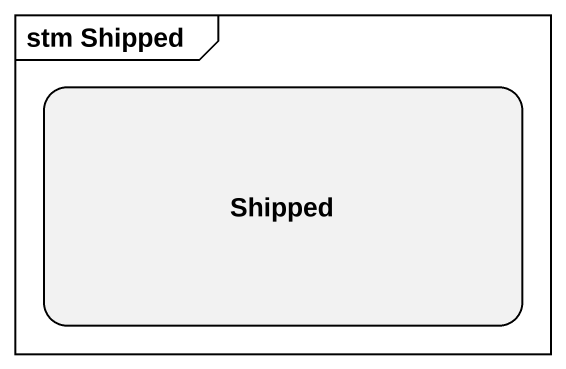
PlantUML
@startuml
mainframe stm Shipped
hide empty description
state Shipped
@enduml
